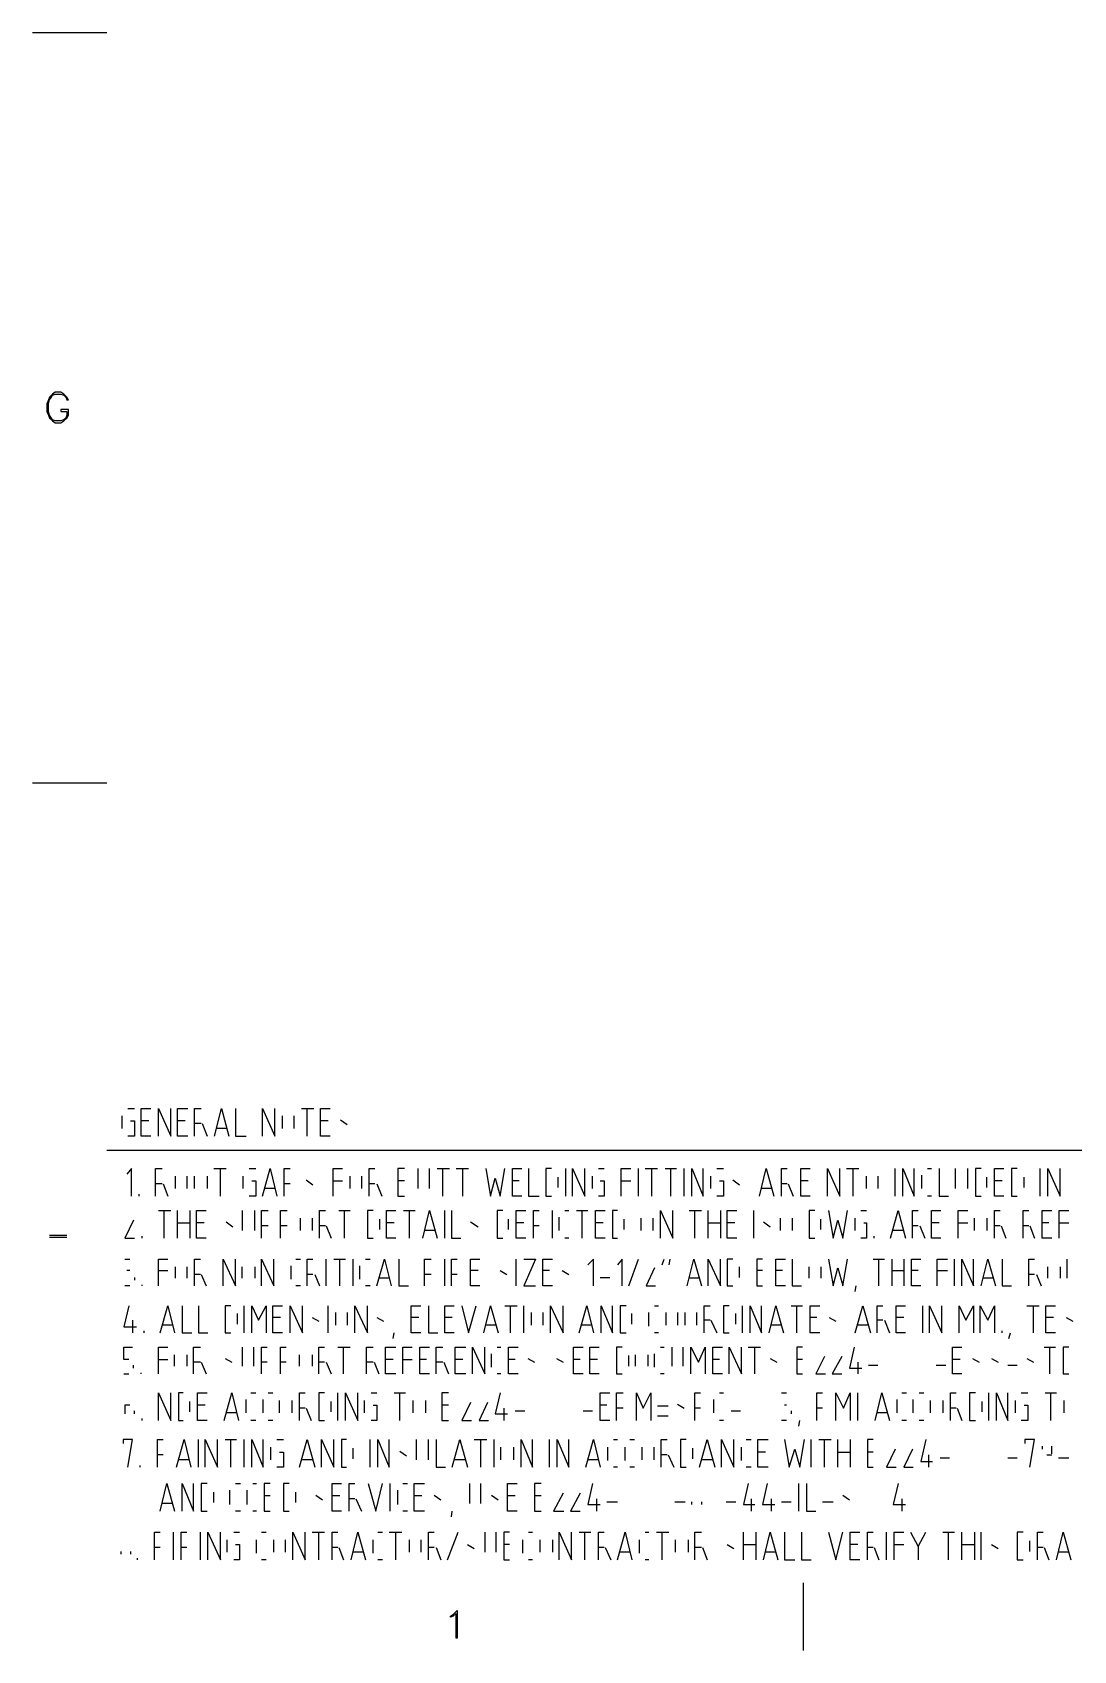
# Model space of a CAD drawing. Header units: millimetres. Extents: x 43 to 1147, y -811 to -31.
# Drawn here: x 42.9 to 173.8, y -811 to -607.6 of the extents above; entities that cross this region are included whole.
import ezdxf

# ---------------------------------------------------------------- set-up
doc = ezdxf.new("R2010")
doc.units = ezdxf.units.MM
doc.layers.add('PDF_LINES', color=4, linetype='Continuous')

msp = doc.modelspace()

# ---------------------------------------------------------------- linework, layer by layer
at = {"layer": 'PDF_LINES'}
for p, q in [((42.88, -607.6), (52.24, -607.6)), ((45.76, -652.84), (45.4, -653.08)), ((46.48, -652.84), (45.76, -652.84)), ((46.84, -653.08), (46.48, -652.84)), ((44.92, -653.8), (44.68, -654.28)), ((44.68, -654.28), (44.68, -655.24)), ((45.04, -653.44), (44.92, -653.8)), ((44.92, -654.28), (45.04, -653.8)), ((44.92, -655.24), (44.92, -654.28)), ((45.4, -653.08), (45.04, -653.44)), ((45.04, -653.8), (45.28, -653.44)), ((45.28, -653.44), (45.4, -653.2)), ((45.4, -653.2), (45.76, -653.08)), ((45.76, -653.08), (46.48, -653.08)), ((46.48, -653.08), (46.84, -653.2)), ((47.2, -653.44), (46.84, -653.08)), ((46.84, -653.2), (47.08, -653.44)), ((47.08, -653.44), (47.2, -653.8)), ((47.44, -653.8), (47.2, -653.44)), ((47.2, -653.8), (47.44, -653.8)), ((44.68, -655.24), (44.92, -655.72)), ((45.04, -655.72), (44.92, -655.24)), ((44.92, -655.72), (45.04, -656.08)), ((45.28, -656.08), (45.04, -655.72)), ((45.04, -656.08), (45.4, -656.44)), ((45.4, -656.32), (45.28, -656.08)), ((45.76, -656.44), (45.4, -656.32)), ((45.4, -656.44), (45.76, -656.68)), ((46.48, -656.44), (45.76, -656.44)), ((45.76, -656.68), (46.48, -656.68)), ((46.48, -655), (46.48, -655.24)), ((47.44, -655), (46.48, -655)), ((46.48, -655.24), (47.2, -655.24)), ((46.84, -656.32), (46.48, -656.44)), ((46.48, -656.68), (46.84, -656.44)), ((47.08, -656.08), (46.84, -656.32)), ((46.84, -656.44), (47.2, -656.08)), ((47.2, -655.72), (47.08, -656.08)), ((47.2, -655.24), (47.2, -655.72)), ((47.2, -656.08), (47.44, -655.72)), ((47.44, -655.72), (47.44, -655)), ((42.88, -701.92), (52.24, -701.92)), ((54.16, -745.36), (54.16, -743.8)), ((54.88, -742.84), (55.72, -742.84)), ((55.24, -744.4), (55.72, -744.4)), ((55.72, -744.4), (55.72, -746.32)), ((56.56, -746.32), (56.56, -742.84)), ((56.56, -742.84), (57.76, -742.84)), ((57.52, -744.4), (56.56, -744.4)), ((58.72, -746.32), (58.72, -742.84)), ((58.72, -742.84), (60.28, -746.32)), ((60.28, -746.32), (60.28, -742.84)), ((61.12, -746.32), (61.12, -742.84)), ((61.12, -742.84), (62.44, -742.84)), ((62.08, -744.4), (61.12, -744.4)), ((63.28, -746.32), (63.28, -742.84)), ((63.28, -742.84), (64.12, -742.84)), ((65.8, -746.32), (66.64, -742.84)), ((66.64, -742.84), (67.6, -746.32)), ((68.44, -742.84), (68.44, -746.32)), ((71.8, -746.32), (71.8, -742.84)), ((71.8, -742.84), (73.36, -746.32)), ((73.36, -746.32), (73.36, -742.84)), ((74.32, -745.36), (74.32, -743.8)), ((75.76, -743.8), (75.76, -745.36)), ((76.72, -742.84), (78.28, -742.84)), ((77.44, -746.32), (77.44, -742.84)), ((79.12, -746.32), (79.12, -742.84)), ((79.12, -742.84), (80.32, -742.84)), ((80.08, -744.4), (79.12, -744.4)), ((81.64, -744.28), (82.48, -744.88)), ((55.72, -746.32), (54.88, -746.32)), ((57.76, -746.32), (56.56, -746.32)), ((62.44, -746.32), (61.12, -746.32)), ((64.12, -744.76), (63.28, -744.76)), ((64.24, -744.76), (64.84, -746.32)), ((67.36, -745.36), (66.04, -745.36)), ((68.44, -746.32), (69.76, -746.32)), ((80.32, -746.32), (79.12, -746.32)), ((1137.28, -748.12), (52.24, -748.12)), ((55.36, -750.4), (54.76, -751.12)), ((55.36, -753.88), (55.36, -750.4)), ((58.36, -753.88), (58.36, -750.4)), ((58.36, -750.4), (59.2, -750.4)), ((65.68, -750.4), (67.24, -750.4)), ((66.52, -753.88), (66.52, -750.4)), ((70.12, -750.4), (70.96, -750.4)), ((71.8, -753.88), (72.76, -750.4)), ((72.76, -750.4), (73.6, -753.88)), ((74.56, -753.88), (74.56, -750.4)), ((74.56, -750.4), (75.28, -750.4)), ((80.68, -753.88), (80.68, -750.4)), ((80.68, -750.4), (81.88, -750.4)), ((85.24, -753.88), (85.24, -750.4)), ((85.24, -750.4), (85.96, -750.4)), ((89.68, -750.4), (88.84, -750.4)), ((88.84, -750.4), (88.84, -753.88)), ((91.36, -750.4), (91.36, -752.92)), ((92.8, -752.92), (92.8, -750.4)), ((93.76, -750.4), (95.32, -750.4)), ((94.48, -753.88), (94.48, -750.4)), ((96.16, -750.4), (97.72, -750.4)), ((97, -753.88), (97, -750.4)), ((99.88, -750.4), (100.48, -753.88)), ((101.68, -753.88), (102.28, -750.4)), ((103.24, -753.88), (103.24, -750.4)), ((103.24, -750.4), (104.44, -750.4)), ((105.28, -750.4), (105.28, -753.88)), ((108.16, -750.4), (107.44, -750.4)), ((107.44, -750.4), (107.44, -753.88)), ((109.96, -753.88), (109.96, -750.4)), ((110.8, -753.88), (110.8, -750.4)), ((110.8, -750.4), (112.36, -753.88)), ((112.36, -753.88), (112.36, -750.4)), ((114.04, -750.4), (114.76, -750.4)), ((116.92, -753.88), (116.92, -750.4)), ((116.92, -750.4), (118.12, -750.4)), ((119.08, -753.88), (119.08, -750.4)), ((119.92, -750.4), (121.48, -750.4)), ((120.76, -753.88), (120.76, -750.4)), ((122.44, -750.4), (123.88, -750.4)), ((123.16, -753.88), (123.16, -750.4)), ((124.84, -753.88), (124.84, -750.4)), ((125.8, -753.88), (125.8, -750.4)), ((125.8, -750.4), (127.24, -753.88)), ((127.24, -753.88), (127.24, -750.4)), ((128.92, -750.4), (129.76, -750.4)), ((134.32, -753.88), (135.16, -750.4)), ((135.16, -750.4), (136.12, -753.88)), ((137.08, -753.88), (137.08, -750.4)), ((137.08, -750.4), (137.8, -750.4)), ((139.48, -753.88), (139.48, -750.4)), ((139.48, -750.4), (140.68, -750.4)), ((142.84, -753.88), (142.84, -750.4)), ((142.84, -750.4), (144.4, -753.88)), ((144.4, -753.88), (144.4, -750.4)), ((145.24, -750.4), (146.8, -750.4)), ((146.08, -753.88), (146.08, -750.4)), ((151.36, -753.88), (151.36, -750.4)), ((152.32, -753.88), (152.32, -750.4)), ((152.32, -750.4), (153.76, -753.88)), ((153.76, -753.88), (153.76, -750.4)), ((155.44, -750.4), (155.92, -750.4)), ((156.88, -750.4), (156.88, -753.88)), ((158.92, -750.4), (158.92, -752.92)), ((160.48, -752.92), (160.48, -750.4)), ((162.16, -750.4), (161.44, -750.4)), ((161.44, -750.4), (161.44, -753.88)), ((163.84, -753.88), (163.84, -750.4)), ((163.84, -750.4), (165.04, -750.4)), ((166.72, -750.4), (166, -750.4)), ((166, -750.4), (166, -753.88)), ((169.6, -753.88), (169.6, -750.4)), ((170.56, -753.88), (170.56, -750.4)), ((170.56, -750.4), (172.12, -753.88)), ((172.12, -753.88), (172.12, -750.4)), ((59.2, -752.32), (58.36, -752.32)), ((59.32, -752.32), (59.92, -753.88)), ((60.88, -752.92), (60.88, -751.36)), ((62.32, -751.36), (62.32, -752.92)), ((63.28, -752.92), (63.28, -751.36)), ((64.84, -751.36), (64.84, -752.92)), ((69.4, -752.92), (69.4, -751.36)), ((70.48, -751.96), (70.96, -751.96)), ((70.96, -751.96), (70.96, -753.88)), ((75.28, -752.32), (74.56, -752.32)), ((77.32, -751.84), (78.16, -752.44)), ((80.68, -751.96), (81.88, -751.96)), ((82.84, -752.92), (82.84, -751.36)), ((84.28, -751.36), (84.28, -752.92)), ((85.96, -752.32), (85.24, -752.32)), ((86.2, -752.32), (86.8, -753.88)), ((89.68, -751.96), (88.84, -751.96)), ((100.48, -753.88), (101.08, -751.6)), ((101.08, -751.6), (101.68, -753.88)), ((104.08, -751.96), (103.24, -751.96)), ((109, -752.8), (109, -751.48)), ((113.32, -752.92), (113.32, -751.36)), ((114.28, -751.96), (114.76, -751.96)), ((114.76, -751.96), (114.76, -753.88)), ((116.92, -751.96), (118.12, -751.96)), ((128.2, -752.92), (128.2, -751.36)), ((129.28, -751.96), (129.76, -751.96)), ((129.76, -751.96), (129.76, -753.88)), ((130.96, -751.84), (131.8, -752.44)), ((137.8, -752.32), (137.08, -752.32)), ((137.92, -752.32), (138.52, -753.88)), ((140.44, -751.96), (139.48, -751.96)), ((147.76, -752.92), (147.76, -751.36)), ((149.2, -751.36), (149.2, -752.92)), ((154.72, -752.92), (154.72, -751.24)), ((162.88, -752.8), (162.88, -751.48)), ((164.8, -751.96), (163.84, -751.96)), ((167.56, -752.8), (167.56, -751.48)), ((56.32, -753.88), (56.32, -753.64)), ((70.96, -753.88), (70.12, -753.88)), ((73.36, -752.92), (72.04, -752.92)), ((88.84, -753.88), (89.68, -753.88)), ((104.44, -753.88), (103.24, -753.88)), ((105.28, -753.88), (106.6, -753.88)), ((107.44, -753.88), (108.16, -753.88)), ((114.76, -753.88), (114.04, -753.88)), ((129.76, -753.88), (128.92, -753.88)), ((135.88, -752.92), (134.56, -752.92)), ((140.68, -753.88), (139.48, -753.88)), ((155.92, -753.88), (155.44, -753.88)), ((156.88, -753.88), (158.08, -753.88)), ((161.44, -753.88), (162.16, -753.88)), ((165.04, -753.88), (163.84, -753.88)), ((166, -753.88), (166.72, -753.88)), ((58.72, -755.68), (60.28, -755.68)), ((59.44, -759.16), (59.44, -755.68)), ((61.12, -759.16), (61.12, -755.68)), ((62.68, -755.68), (62.68, -759.16)), ((63.52, -759.16), (63.52, -755.68)), ((63.52, -755.68), (64.72, -755.68)), ((69.28, -755.68), (69.28, -758.2)), ((70.84, -758.2), (70.84, -755.68)), ((71.68, -759.16), (71.68, -755.68)), ((71.68, -755.68), (72.52, -755.68)), ((74.08, -759.16), (74.08, -755.68)), ((74.08, -755.68), (74.92, -755.68)), ((76.6, -758.2), (76.6, -756.64)), ((78.04, -756.64), (78.04, -758.2)), ((79, -759.16), (79, -755.68)), ((79, -755.68), (79.72, -755.68)), ((81.4, -755.68), (82.84, -755.68)), ((82.12, -759.16), (82.12, -755.68)), ((85.72, -755.68), (85, -755.68)), ((85, -755.68), (85, -759.16)), ((87.4, -759.16), (87.4, -755.68)), ((87.4, -755.68), (88.6, -755.68)), ((89.56, -755.68), (91, -755.68)), ((90.28, -759.16), (90.28, -755.68)), ((91.96, -759.16), (92.8, -755.68)), ((92.8, -755.68), (93.76, -759.16)), ((94.72, -759.16), (94.72, -755.68)), ((95.56, -755.68), (95.56, -759.16)), ((102.04, -755.68), (101.32, -755.68)), ((101.32, -755.68), (101.32, -759.16)), ((103.72, -759.16), (103.72, -755.68)), ((103.72, -755.68), (104.92, -755.68)), ((105.88, -759.16), (105.88, -755.68)), ((105.88, -755.68), (106.6, -755.68)), ((108.28, -759.16), (108.28, -755.68)), ((109.12, -758.2), (109.12, -756.52)), ((109.84, -755.68), (110.32, -755.68)), ((111.28, -755.68), (112.72, -755.68)), ((112, -759.16), (112, -755.68)), ((113.68, -759.16), (113.68, -755.68)), ((113.68, -755.68), (114.88, -755.68)), ((116.44, -755.68), (115.84, -755.68)), ((115.84, -755.68), (115.84, -759.16)), ((119.44, -758.2), (119.44, -756.64)), ((120.88, -756.64), (120.88, -758.2)), ((121.84, -759.16), (121.84, -755.68)), ((121.84, -755.68), (123.4, -759.16)), ((123.4, -759.16), (123.4, -755.68)), ((125.44, -755.68), (127, -755.68)), ((126.16, -759.16), (126.16, -755.68)), ((127.84, -759.16), (127.84, -755.68)), ((129.4, -755.68), (129.4, -759.16)), ((130.24, -759.16), (130.24, -755.68)), ((130.24, -755.68), (131.44, -755.68)), ((133.6, -759.16), (133.6, -755.68)), ((136.96, -758.2), (136.96, -756.64)), ((138.4, -756.64), (138.4, -758.2)), ((141.28, -755.68), (140.56, -755.68)), ((140.56, -755.68), (140.56, -759.16)), ((142.96, -755.68), (143.56, -759.16)), ((144.76, -759.16), (145.36, -755.68)), ((146.32, -758.2), (146.32, -756.64)), ((147.04, -755.68), (147.76, -755.68)), ((150.76, -759.16), (151.72, -755.68)), ((151.72, -755.68), (152.68, -759.16)), ((153.52, -759.16), (153.52, -755.68)), ((153.52, -755.68), (154.24, -755.68)), ((155.92, -759.16), (155.92, -755.68)), ((155.92, -755.68), (157.12, -755.68)), ((159.28, -759.16), (159.28, -755.68)), ((159.28, -755.68), (160.48, -755.68)), ((161.32, -758.2), (161.32, -756.64)), ((162.88, -756.64), (162.88, -758.2)), ((163.84, -759.16), (163.84, -755.68)), ((163.84, -755.68), (164.56, -755.68)), ((167.44, -759.16), (167.44, -755.68)), ((167.44, -755.68), (168.16, -755.68)), ((169.84, -759.16), (169.84, -755.68)), ((169.84, -755.68), (171.04, -755.68)), ((172, -759.16), (172, -755.68)), ((172, -755.68), (173.2, -755.68)), ((55.6, -756.88), (54.52, -759.16)), ((61.12, -757.24), (62.68, -757.24)), ((64.48, -757.24), (63.52, -757.24)), ((67.24, -757.12), (68.08, -757.72)), ((72.52, -757.6), (71.68, -757.6)), ((74.92, -757.6), (74.08, -757.6)), ((79.72, -757.6), (79, -757.6)), ((79.84, -757.6), (80.44, -759.16)), ((86.56, -758.08), (86.56, -756.76)), ((88.36, -757.24), (87.4, -757.24)), ((93.52, -758.2), (92.2, -758.2)), ((97.96, -757.12), (98.92, -757.72)), ((102.76, -758.08), (102.76, -756.76)), ((104.68, -757.24), (103.72, -757.24)), ((106.6, -757.6), (105.88, -757.6)), ((114.64, -757.24), (113.68, -757.24)), ((117.28, -758.08), (117.28, -756.76)), ((127.84, -757.24), (129.4, -757.24)), ((131.2, -757.24), (130.24, -757.24)), ((134.8, -757.12), (135.64, -757.72)), ((142, -758.08), (142, -756.76)), ((143.56, -759.16), (144.16, -756.88)), ((144.16, -756.88), (144.76, -759.16)), ((147.4, -757.24), (147.76, -757.24)), ((147.76, -757.24), (147.76, -759.16)), ((152.32, -758.2), (151.12, -758.2)), ((154.24, -757.6), (153.52, -757.6)), ((154.48, -757.6), (155.08, -759.16)), ((156.88, -757.24), (155.92, -757.24)), ((159.28, -757.24), (160.48, -757.24)), ((164.56, -757.6), (163.84, -757.6)), ((164.68, -757.6), (165.28, -759.16)), ((168.16, -757.6), (167.44, -757.6)), ((168.28, -757.6), (168.88, -759.16)), ((170.68, -757.24), (169.84, -757.24)), ((172, -757.24), (173.2, -757.24)), ((45.04, -758.8), (47.2, -758.8)), ((45.04, -759.04), (47.2, -759.04)), ((54.52, -759.16), (55.72, -759.16)), ((56.68, -759.16), (56.68, -758.92)), ((64.72, -759.16), (63.52, -759.16)), ((85, -759.16), (85.72, -759.16)), ((88.6, -759.16), (87.4, -759.16)), ((95.56, -759.16), (96.76, -759.16)), ((101.32, -759.16), (102.04, -759.16)), ((104.92, -759.16), (103.72, -759.16)), ((110.32, -759.16), (109.84, -759.16)), ((114.88, -759.16), (113.68, -759.16)), ((115.84, -759.16), (116.44, -759.16)), ((131.44, -759.16), (130.24, -759.16)), ((140.56, -759.16), (141.28, -759.16)), ((147.76, -759.16), (147.04, -759.16)), ((148.72, -759.16), (148.72, -758.92)), ((157.12, -759.16), (155.92, -759.16)), ((171.04, -759.16), (169.84, -759.16)), ((54.52, -761.8), (55.12, -761.8)), ((58.72, -765.16), (58.72, -761.8)), ((58.72, -761.8), (59.92, -761.8)), ((63.28, -765.16), (63.28, -761.8)), ((63.28, -761.8), (64, -761.8)), ((66.88, -765.16), (66.88, -761.8)), ((66.88, -761.8), (68.44, -765.16)), ((68.44, -765.16), (68.44, -761.8)), ((71.68, -765.16), (71.68, -761.8)), ((71.68, -761.8), (73.24, -765.16)), ((73.24, -765.16), (73.24, -761.8)), ((75.4, -764.32), (75.4, -762.64)), ((76, -761.8), (76.6, -761.8)), ((77.44, -765.16), (77.44, -761.8)), ((77.44, -761.8), (78.16, -761.8)), ((79.84, -765.16), (79.84, -761.8)), ((80.8, -761.8), (82.24, -761.8)), ((81.52, -765.16), (81.52, -761.8)), ((83.2, -765.16), (83.2, -761.8)), ((84.04, -764.32), (84.04, -762.64)), ((84.76, -761.8), (85.36, -761.8)), ((86.2, -765.16), (87.16, -761.8)), ((87.16, -761.8), (88, -765.16)), ((88.96, -761.8), (88.96, -765.16)), ((92.2, -765.16), (92.2, -761.8)), ((92.2, -761.8), (93.04, -761.8)), ((94.72, -765.16), (94.72, -761.8)), ((95.56, -765.16), (95.56, -761.8)), ((95.56, -761.8), (96.28, -761.8)), ((97.96, -765.16), (97.96, -761.8)), ((97.96, -761.8), (99.16, -761.8)), ((103.72, -765.16), (103.72, -761.8)), ((104.68, -761.8), (106.12, -761.8)), ((106.12, -761.8), (104.68, -765.16)), ((107.08, -765.16), (107.08, -761.8)), ((107.08, -761.8), (108.28, -761.8)), ((113.44, -761.8), (112.72, -762.52)), ((113.44, -765.16), (113.44, -761.8)), ((117.04, -761.8), (116.44, -762.52)), ((117.04, -765.16), (117.04, -761.8)), ((117.88, -765.16), (119.08, -761.8)), ((122.08, -762.52), (122.32, -761.8)), ((123.04, -761.8), (122.92, -762.52)), ((125.2, -765.16), (126.04, -761.8)), ((126.04, -761.8), (127, -765.16)), ((127.84, -765.16), (127.84, -761.8)), ((127.84, -761.8), (129.4, -765.16)), ((129.4, -765.16), (129.4, -761.8)), ((130.96, -761.8), (130.24, -761.8)), ((130.24, -761.8), (130.24, -765.16)), ((134.68, -761.8), (133.96, -761.8)), ((133.96, -761.8), (133.96, -765.16)), ((136.36, -765.16), (136.36, -761.8)), ((136.36, -761.8), (137.56, -761.8)), ((138.4, -761.8), (138.4, -765.16)), ((142.96, -761.8), (143.56, -765.16)), ((144.76, -765.16), (145.36, -761.8)), ((148.6, -761.8), (150.04, -761.8)), ((149.32, -765.16), (149.32, -761.8)), ((151, -765.16), (151, -761.8)), ((152.44, -761.8), (152.44, -765.16)), ((153.4, -765.16), (153.4, -761.8)), ((153.4, -761.8), (154.6, -761.8)), ((156.64, -765.16), (156.64, -761.8)), ((156.64, -761.8), (157.96, -761.8)), ((158.8, -765.16), (158.8, -761.8)), ((159.76, -765.16), (159.76, -761.8)), ((159.76, -761.8), (161.2, -765.16)), ((161.2, -765.16), (161.2, -761.8)), ((162.16, -765.16), (163, -761.8)), ((163, -761.8), (163.96, -765.16)), ((164.8, -761.8), (164.8, -765.16)), ((168.16, -765.16), (168.16, -761.8)), ((168.16, -761.8), (168.88, -761.8)), ((172.96, -761.8), (172.96, -764.2)), ((55.12, -763.24), (54.76, -763.24)), ((55.72, -764.08), (55.72, -764.44)), ((58.72, -763.24), (59.92, -763.24)), ((60.88, -764.2), (60.88, -762.76)), ((62.32, -762.76), (62.32, -764.2)), ((64, -763.72), (63.28, -763.72)), ((64.12, -763.72), (64.72, -765.16)), ((69.28, -764.2), (69.28, -762.76)), ((70.84, -762.76), (70.84, -764.2)), ((78.16, -763.72), (77.44, -763.72)), ((78.4, -763.72), (79, -765.16)), ((87.76, -764.2), (86.44, -764.2)), ((93.04, -763.72), (92.2, -763.72)), ((96.28, -763.72), (95.56, -763.72)), ((98.92, -763.24), (97.96, -763.24)), ((101.68, -763.24), (102.52, -763.72)), ((107.92, -763.24), (107.08, -763.24)), ((109.48, -763.24), (110.32, -763.72)), ((114.28, -764.08), (115.48, -764.08)), ((121.12, -762.88), (120.04, -765.16)), ((126.76, -764.2), (125.44, -764.2)), ((131.8, -764.08), (131.8, -762.76)), ((134.68, -763.24), (133.96, -763.24)), ((137.2, -763.24), (136.36, -763.24)), ((140.56, -764.2), (140.56, -762.76)), ((142, -762.76), (142, -764.2)), ((143.56, -765.16), (144.16, -762.88)), ((144.16, -762.88), (144.76, -765.16)), ((151, -763.24), (152.44, -763.24)), ((154.24, -763.24), (153.4, -763.24)), ((156.64, -763.24), (157.96, -763.24)), ((163.72, -764.2), (162.4, -764.2)), ((168.88, -763.72), (168.16, -763.72)), ((169.12, -763.72), (169.72, -765.16)), ((170.56, -764.2), (170.56, -762.76)), ((172.12, -762.76), (172.12, -764.2)), ((55.12, -765.16), (54.52, -765.16)), ((56.68, -765.16), (56.68, -765.04)), ((76.6, -765.16), (76, -765.16)), ((85.36, -765.16), (84.76, -765.16)), ((88.96, -765.16), (90.16, -765.16)), ((99.16, -765.16), (97.96, -765.16)), ((104.68, -765.16), (106.12, -765.16)), ((108.28, -765.16), (107.08, -765.16)), ((120.04, -765.16), (121.24, -765.16)), ((130.24, -765.16), (130.96, -765.16)), ((133.96, -765.16), (134.68, -765.16)), ((137.56, -765.16), (136.36, -765.16)), ((138.4, -765.16), (139.6, -765.16)), ((146.32, -765.88), (146.44, -765.16)), ((154.6, -765.16), (153.4, -765.16)), ((164.8, -765.16), (166, -765.16)), ((55, -767.68), (54.4, -770.32)), ((58.96, -771.04), (59.92, -767.68)), ((59.92, -767.68), (60.76, -771.04)), ((61.72, -767.68), (61.72, -771.04)), ((63.76, -767.68), (63.76, -771.04)), ((67.84, -767.68), (67.12, -767.68)), ((67.12, -767.68), (67.12, -771.04)), ((68.68, -769.96), (68.68, -768.64)), ((69.52, -771.04), (69.52, -767.68)), ((70.48, -771.04), (70.48, -767.68)), ((70.48, -767.68), (71.32, -769.48)), ((71.32, -769.48), (72.28, -767.68)), ((72.28, -767.68), (72.28, -771.04)), ((73.12, -771.04), (73.12, -767.68)), ((73.12, -767.68), (74.32, -767.68)), ((75.28, -771.04), (75.28, -767.68)), ((75.28, -767.68), (76.84, -771.04)), ((76.84, -771.04), (76.84, -767.68)), ((80.08, -771.04), (80.08, -767.68)), ((81.04, -770.08), (81.04, -768.52)), ((82.48, -768.52), (82.48, -770.08)), ((83.44, -771.04), (83.44, -767.68)), ((83.44, -767.68), (85, -771.04)), ((85, -771.04), (85, -767.68)), ((90.52, -771.04), (90.52, -767.68)), ((90.52, -767.68), (91.72, -767.68)), ((92.68, -767.68), (92.68, -771.04)), ((94.72, -771.04), (94.72, -767.68)), ((94.72, -767.68), (95.92, -767.68)), ((96.88, -767.68), (97.72, -771.04)), ((97.72, -771.04), (98.68, -767.68)), ((99.64, -771.04), (100.48, -767.68)), ((100.48, -767.68), (101.44, -771.04)), ((102.28, -767.68), (103.84, -767.68)), ((103, -771.04), (103, -767.68)), ((104.68, -771.04), (104.68, -767.68)), ((105.64, -770.08), (105.64, -768.52)), ((107.08, -768.52), (107.08, -770.08)), ((108.04, -771.04), (108.04, -767.68)), ((108.04, -767.68), (109.6, -771.04)), ((109.6, -771.04), (109.6, -767.68)), ((111.64, -771.04), (112.6, -767.68)), ((112.6, -767.68), (113.44, -771.04)), ((114.4, -771.04), (114.4, -767.68)), ((114.4, -767.68), (115.84, -771.04)), ((115.84, -771.04), (115.84, -767.68)), ((117.52, -767.68), (116.8, -767.68)), ((116.8, -767.68), (116.8, -771.04)), ((118.24, -769.96), (118.24, -768.64)), ((120.4, -770.2), (120.4, -768.52)), ((121.12, -767.68), (121.6, -767.68)), ((122.56, -770.08), (122.56, -768.52)), ((124, -768.52), (124, -770.08)), ((124.96, -770.08), (124.96, -768.52)), ((126.4, -768.52), (126.4, -770.08)), ((127.36, -771.04), (127.36, -767.68)), ((127.36, -767.68), (128.08, -767.68)), ((130.48, -767.68), (129.76, -767.68)), ((129.76, -767.68), (129.76, -771.04)), ((131.32, -769.96), (131.32, -768.64)), ((132.16, -771.04), (132.16, -767.68)), ((133.12, -771.04), (133.12, -767.68)), ((133.12, -767.68), (134.56, -771.04)), ((134.56, -771.04), (134.56, -767.68)), ((135.52, -771.04), (136.36, -767.68)), ((136.36, -767.68), (137.32, -771.04)), ((138.28, -767.68), (139.72, -767.68)), ((139, -771.04), (139, -767.68)), ((140.68, -771.04), (140.68, -767.68)), ((140.68, -767.68), (141.88, -767.68)), ((146.32, -771.04), (147.28, -767.68)), ((147.28, -767.68), (148.24, -771.04)), ((149.08, -771.04), (149.08, -767.68)), ((149.08, -767.68), (149.8, -767.68)), ((151.48, -771.04), (151.48, -767.68)), ((151.48, -767.68), (152.68, -767.68)), ((154.84, -771.04), (154.84, -767.68)), ((155.68, -771.04), (155.68, -767.68)), ((155.68, -767.68), (157.24, -771.04)), ((157.24, -771.04), (157.24, -767.68)), ((159.4, -771.04), (159.4, -767.68)), ((159.4, -767.68), (160.24, -769.48)), ((160.24, -769.48), (161.2, -767.68)), ((161.2, -767.68), (161.2, -771.04)), ((162.04, -771.04), (162.04, -767.68)), ((162.04, -767.68), (163, -769.48)), ((163, -769.48), (163.84, -767.68)), ((163.84, -767.68), (163.84, -771.04)), ((167.92, -767.68), (169.48, -767.68)), ((168.76, -771.04), (168.76, -767.68)), ((170.32, -771.04), (170.32, -767.68)), ((170.32, -767.68), (171.52, -767.68)), ((54.4, -770.32), (55.96, -770.32)), ((55.48, -769.48), (55.48, -771.04)), ((56.92, -771.04), (56.92, -770.8)), ((60.52, -770.08), (59.2, -770.08)), ((74.08, -769.12), (73.12, -769.12)), ((78.04, -769.12), (78.88, -769.6)), ((86.2, -769.12), (87.04, -769.6)), ((91.48, -769.12), (90.52, -769.12)), ((95.68, -769.12), (94.72, -769.12)), ((101.08, -770.08), (99.88, -770.08)), ((113.2, -770.08), (111.88, -770.08)), ((128.08, -769.48), (127.36, -769.48)), ((128.2, -769.48), (128.92, -771.04)), ((137.08, -770.08), (135.76, -770.08)), ((141.52, -769.12), (140.68, -769.12)), ((143.08, -769.12), (143.92, -769.6)), ((147.88, -770.08), (146.68, -770.08)), ((149.8, -769.48), (149.08, -769.48)), ((150.04, -769.48), (150.64, -771.04)), ((152.44, -769.12), (151.48, -769.12)), ((164.8, -771.04), (164.8, -770.8)), ((171.28, -769.12), (170.32, -769.12)), ((172.84, -769.12), (173.68, -769.6)), ((54.4, -774.4), (54.4, -772.84)), ((54.4, -772.84), (55.48, -772.84)), ((58.72, -776.2), (58.72, -772.84)), ((58.72, -772.84), (59.92, -772.84)), ((61.72, -771.04), (62.92, -771.04)), ((63.16, -776.2), (63.16, -772.84)), ((63.16, -772.84), (64, -772.84)), ((63.76, -771.04), (64.96, -771.04)), ((67.12, -771.04), (67.84, -771.04)), ((69.28, -772.84), (69.28, -775.24)), ((70.72, -775.24), (70.72, -772.84)), ((71.68, -776.2), (71.68, -772.84)), ((71.68, -772.84), (72.4, -772.84)), ((74.32, -771.04), (73.12, -771.04)), ((74.08, -776.2), (74.08, -772.84)), ((74.08, -772.84), (74.8, -772.84)), ((78.88, -776.2), (78.88, -772.84)), ((78.88, -772.84), (79.6, -772.84)), ((81.28, -772.84), (82.84, -772.84)), ((82, -776.2), (82, -772.84)), ((84.88, -776.2), (84.88, -772.84)), ((84.88, -772.84), (85.72, -772.84)), ((87.28, -776.2), (87.28, -772.84)), ((87.28, -772.84), (88.6, -772.84)), ((88.24, -771.76), (88.36, -771.04)), ((89.44, -776.2), (89.44, -772.84)), ((89.44, -772.84), (90.64, -772.84)), ((91.72, -771.04), (90.52, -771.04)), ((91.6, -776.2), (91.6, -772.84)), ((91.6, -772.84), (92.8, -772.84)), ((92.68, -771.04), (93.88, -771.04)), ((93.64, -776.2), (93.64, -772.84)), ((93.64, -772.84), (94.48, -772.84)), ((95.92, -771.04), (94.72, -771.04)), ((96.04, -776.2), (96.04, -772.84)), ((96.04, -772.84), (97.36, -772.84)), ((98.2, -776.2), (98.2, -772.84)), ((98.2, -772.84), (99.76, -776.2)), ((99.76, -776.2), (99.76, -772.84)), ((101.32, -772.84), (101.8, -772.84)), ((102.76, -776.2), (102.76, -772.84)), ((102.76, -772.84), (103.96, -772.84)), ((110.92, -776.2), (110.92, -772.84)), ((110.92, -772.84), (112.12, -772.84)), ((112.96, -776.2), (112.96, -772.84)), ((112.96, -772.84), (114.16, -772.84)), ((117.04, -772.84), (116.32, -772.84)), ((116.32, -772.84), (116.32, -776.2)), ((116.8, -771.04), (117.52, -771.04)), ((121.6, -771.04), (121.12, -771.04)), ((121.84, -772.84), (122.32, -772.84)), ((123.28, -772.84), (123.28, -775.24)), ((124.72, -775.24), (124.72, -772.84)), ((125.68, -776.2), (125.68, -772.84)), ((125.68, -772.84), (126.64, -774.76)), ((126.64, -774.76), (127.48, -772.84)), ((127.48, -772.84), (127.48, -776.2)), ((128.44, -776.2), (128.44, -772.84)), ((128.44, -772.84), (129.64, -772.84)), ((129.76, -771.04), (130.48, -771.04)), ((130.48, -776.2), (130.48, -772.84)), ((130.48, -772.84), (132.04, -776.2)), ((132.04, -776.2), (132.04, -772.84)), ((132.88, -772.84), (134.44, -772.84)), ((133.72, -776.2), (133.72, -772.84)), ((139.72, -772.84), (139, -772.84)), ((139, -772.84), (139, -776.2)), ((141.88, -771.04), (140.68, -771.04)), ((146.2, -772.84), (145.6, -775.48)), ((152.68, -771.04), (151.48, -771.04)), ((158.56, -776.2), (158.56, -772.84)), ((158.56, -772.84), (159.76, -772.84)), ((165.64, -771.76), (165.88, -771.04)), ((170.08, -772.84), (171.52, -772.84)), ((171.52, -771.04), (170.32, -771.04)), ((170.8, -776.2), (170.8, -772.84)), ((173.2, -772.84), (172.48, -772.84)), ((172.48, -772.84), (172.48, -776.2)), ((55, -774.4), (54.4, -774.4)), ((58.72, -774.4), (59.92, -774.4)), ((60.76, -775.24), (60.76, -773.8)), ((62.32, -773.8), (62.32, -775.24)), ((64, -774.76), (63.16, -774.76)), ((64.12, -774.76), (64.72, -776.2)), ((67.12, -774.28), (67.96, -774.76)), ((72.4, -774.76), (71.68, -774.76)), ((74.8, -774.76), (74.08, -774.76)), ((76.48, -775.24), (76.48, -773.8)), ((78.04, -773.8), (78.04, -775.24)), ((79.6, -774.76), (78.88, -774.76)), ((79.84, -774.76), (80.44, -776.2)), ((85.72, -774.76), (84.88, -774.76)), ((85.84, -774.76), (86.44, -776.2)), ((88.24, -774.4), (87.28, -774.4)), ((89.44, -774.4), (90.64, -774.4)), ((92.44, -774.4), (91.6, -774.4)), ((94.48, -774.76), (93.64, -774.76)), ((94.6, -774.76), (95.2, -776.2)), ((97, -774.4), (96.04, -774.4)), ((100.6, -775.36), (100.6, -773.68)), ((103.6, -774.4), (102.76, -774.4)), ((105.16, -774.28), (106, -774.76)), ((108.76, -774.28), (109.6, -774.76)), ((111.76, -774.4), (110.92, -774.4)), ((113.92, -774.4), (112.96, -774.4)), ((117.88, -775.24), (117.88, -773.92)), ((118.72, -775.24), (118.72, -773.8)), ((120.28, -773.8), (120.28, -775.24)), ((121.12, -775.36), (121.12, -773.68)), ((129.28, -774.4), (128.44, -774.4)), ((135.64, -774.28), (136.48, -774.76)), ((139.72, -774.4), (139, -774.4)), ((142.48, -774.04), (141.4, -776.2)), ((144.64, -774.04), (143.44, -776.2)), ((146.68, -774.76), (146.68, -776.2)), ((159.52, -774.4), (158.56, -774.4)), ((161.08, -774.28), (161.92, -774.76)), ((163.48, -774.28), (164.32, -774.76)), ((167.92, -774.28), (168.76, -774.76)), ((54.4, -776.2), (55, -776.2)), ((55.6, -775.48), (55.6, -775.12)), ((56.56, -776.2), (56.56, -776.08)), ((88.6, -776.2), (87.28, -776.2)), ((92.8, -776.2), (91.6, -776.2)), ((97.36, -776.2), (96.04, -776.2)), ((101.8, -776.2), (101.32, -776.2)), ((103.96, -776.2), (102.76, -776.2)), ((112.12, -776.2), (110.92, -776.2)), ((114.16, -776.2), (112.96, -776.2)), ((116.32, -776.2), (117.04, -776.2)), ((122.32, -776.2), (121.84, -776.2)), ((129.64, -776.2), (128.44, -776.2)), ((139, -776.2), (139.72, -776.2)), ((141.4, -776.2), (142.6, -776.2)), ((143.44, -776.2), (144.64, -776.2)), ((145.6, -775.48), (147.16, -775.48)), ((148, -775.12), (149.2, -775.12)), ((156.52, -775.12), (157.72, -775.12)), ((159.76, -776.2), (158.56, -776.2)), ((165.52, -775.12), (166.72, -775.12)), ((172.48, -776.2), (173.2, -776.2)), ((58.72, -782.08), (58.72, -778.6)), ((58.72, -778.6), (60.28, -782.08)), ((60.28, -782.08), (60.28, -778.6)), ((61.84, -778.6), (61.24, -778.6)), ((61.24, -778.6), (61.24, -782.08)), ((63.64, -782.08), (63.64, -778.6)), ((63.64, -778.6), (64.84, -778.6)), ((67, -782.08), (67.96, -778.6)), ((67.96, -778.6), (68.8, -782.08)), ((70.36, -778.6), (70.96, -778.6)), ((72.52, -778.6), (73.12, -778.6)), ((76.48, -782.08), (76.48, -778.6)), ((76.48, -778.6), (77.2, -778.6)), ((79.6, -778.6), (78.88, -778.6)), ((78.88, -778.6), (78.88, -782.08)), ((81.28, -782.08), (81.28, -778.6)), ((82.24, -782.08), (82.24, -778.6)), ((82.24, -778.6), (83.8, -782.08)), ((83.8, -782.08), (83.8, -778.6)), ((85.48, -778.6), (86.2, -778.6)), ((88.36, -778.6), (89.8, -778.6)), ((89.08, -782.08), (89.08, -778.6)), ((95.2, -778.6), (94.36, -778.6)), ((94.36, -778.6), (94.36, -782.08)), ((101.68, -778.6), (101.08, -781.24)), ((114.28, -782.08), (114.28, -778.6)), ((114.28, -778.6), (115.48, -778.6)), ((116.32, -782.08), (116.32, -778.6)), ((116.32, -778.6), (117.16, -778.6)), ((118.84, -782.08), (118.84, -778.6)), ((118.84, -778.6), (119.68, -780.52)), ((119.68, -780.52), (120.64, -778.6)), ((120.64, -778.6), (120.64, -782.08)), ((126.16, -782.08), (126.16, -778.6)), ((126.16, -778.6), (126.88, -778.6)), ((129.28, -778.6), (129.76, -778.6)), ((137.08, -778.6), (137.68, -778.6)), ((141.52, -782.08), (141.52, -778.6)), ((141.52, -778.6), (142.24, -778.6)), ((143.92, -782.08), (143.92, -778.6)), ((143.92, -778.6), (144.88, -780.52)), ((144.88, -780.52), (145.72, -778.6)), ((145.72, -778.6), (145.72, -782.08)), ((146.68, -782.08), (146.68, -778.6)), ((148.84, -782.08), (149.68, -778.6)), ((149.68, -778.6), (150.64, -782.08)), ((152.2, -778.6), (152.8, -778.6)), ((154.36, -778.6), (154.96, -778.6)), ((158.32, -782.08), (158.32, -778.6)), ((158.32, -778.6), (159.04, -778.6)), ((161.44, -778.6), (160.72, -778.6)), ((160.72, -778.6), (160.72, -782.08)), ((163.12, -782.08), (163.12, -778.6)), ((164.08, -782.08), (164.08, -778.6)), ((164.08, -778.6), (165.52, -782.08)), ((165.52, -782.08), (165.52, -778.6)), ((167.2, -778.6), (168.04, -778.6)), ((170.2, -778.6), (171.64, -778.6)), ((170.92, -782.08), (170.92, -778.6)), ((54.52, -780.16), (54.52, -781.24)), ((55.12, -780.16), (54.52, -780.16)), ((55.72, -781.24), (55.72, -780.88)), ((62.68, -781), (62.68, -779.68)), ((64.6, -780.16), (63.64, -780.16)), ((69.76, -781.12), (69.76, -779.44)), ((71.92, -781.12), (71.92, -779.44)), ((73.96, -781.12), (73.96, -779.56)), ((75.52, -779.56), (75.52, -781.12)), ((77.2, -780.52), (76.48, -780.52)), ((77.32, -780.52), (77.92, -782.08)), ((80.44, -781), (80.44, -779.68)), ((84.64, -781.12), (84.64, -779.56)), ((85.72, -780.16), (86.2, -780.16)), ((86.2, -780.16), (86.2, -782.08)), ((90.76, -781.12), (90.76, -779.56)), ((92.32, -779.56), (92.32, -781.12)), ((95.2, -780.16), (94.36, -780.16)), ((97.96, -779.8), (96.88, -782.08)), ((100.12, -779.8), (99.04, -782.08)), ((102.16, -780.52), (102.16, -782.08)), ((103.6, -780.88), (104.8, -780.88)), ((112.12, -780.88), (113.32, -780.88)), ((115.12, -780.16), (114.28, -780.16)), ((117.16, -780.52), (116.32, -780.52)), ((122.8, -780.28), (121.48, -780.28)), ((124, -780.04), (124.84, -780.52)), ((126.88, -780.52), (126.16, -780.52)), ((128.56, -781.12), (128.56, -779.44)), ((130.72, -780.88), (131.92, -780.88)), ((137.68, -780.16), (137.44, -780.16)), ((138.28, -780.88), (138.28, -781.24)), ((142.24, -780.52), (141.52, -780.52)), ((151.6, -781.12), (151.6, -779.44)), ((153.64, -781.12), (153.64, -779.44)), ((155.8, -781.12), (155.8, -779.56)), ((157.36, -779.56), (157.36, -781.12)), ((159.04, -780.52), (158.32, -780.52)), ((159.16, -780.52), (159.76, -782.08)), ((162.28, -781), (162.28, -779.68)), ((166.48, -781.12), (166.48, -779.56)), ((167.56, -780.16), (168.04, -780.16)), ((168.04, -780.16), (168.04, -782.08)), ((172.6, -781.12), (172.6, -779.56)), ((56.68, -782.08), (56.68, -781.84)), ((61.24, -782.08), (61.84, -782.08)), ((64.84, -782.08), (63.64, -782.08)), ((68.56, -781.12), (67.24, -781.12)), ((70.96, -782.08), (70.36, -782.08)), ((73.12, -782.08), (72.52, -782.08)), ((78.88, -782.08), (79.6, -782.08)), ((86.2, -782.08), (85.48, -782.08)), ((94.36, -782.08), (95.2, -782.08)), ((96.88, -782.08), (98.08, -782.08)), ((99.04, -782.08), (100.24, -782.08)), ((101.08, -781.24), (102.64, -781.24)), ((115.48, -782.08), (114.28, -782.08)), ((121.48, -781.48), (122.8, -781.48)), ((129.76, -782.08), (129.28, -782.08)), ((137.68, -782.08), (137.08, -782.08)), ((139.24, -782.8), (139.36, -782.08)), ((150.4, -781.12), (149.08, -781.12)), ((152.8, -782.08), (152.2, -782.08)), ((154.96, -782.08), (154.36, -782.08)), ((160.72, -782.08), (161.44, -782.08)), ((168.04, -782.08), (167.2, -782.08)), ((55.48, -784.48), (54.28, -784.48)), ((54.28, -784.48), (54.28, -784.96)), ((54.88, -787.96), (55.48, -784.48)), ((58.6, -787.96), (58.6, -784.48)), ((58.6, -784.48), (59.32, -784.48)), ((61, -787.96), (61.96, -784.48)), ((61.96, -784.48), (62.8, -787.96)), ((63.76, -787.96), (63.76, -784.48)), ((64.6, -787.96), (64.6, -784.48)), ((64.6, -784.48), (66.16, -787.96)), ((66.16, -787.96), (66.16, -784.48)), ((67.12, -784.48), (68.56, -784.48)), ((67.84, -787.96), (67.84, -784.48)), ((69.52, -787.96), (69.52, -784.48)), ((70.48, -787.96), (70.48, -784.48)), ((70.48, -784.48), (71.92, -787.96)), ((71.92, -787.96), (71.92, -784.48)), ((73.6, -784.48), (74.44, -784.48)), ((76.48, -787.96), (77.44, -784.48)), ((77.44, -784.48), (78.4, -787.96)), ((79.24, -787.96), (79.24, -784.48)), ((79.24, -784.48), (80.8, -787.96)), ((80.8, -787.96), (80.8, -784.48)), ((82.36, -784.48), (81.76, -784.48)), ((81.76, -784.48), (81.76, -787.96)), ((85.36, -787.96), (85.36, -784.48)), ((86.32, -787.96), (86.32, -784.48)), ((86.32, -784.48), (87.76, -787.96)), ((87.76, -787.96), (87.76, -784.48)), ((91.12, -784.48), (91.12, -787)), ((92.68, -787), (92.68, -784.48)), ((93.64, -784.48), (93.64, -787.96)), ((95.68, -787.96), (96.64, -784.48)), ((96.64, -784.48), (97.6, -787.96)), ((98.44, -784.48), (100, -784.48)), ((99.28, -787.96), (99.28, -784.48)), ((100.96, -787.96), (100.96, -784.48)), ((104.32, -787.96), (104.32, -784.48)), ((104.32, -784.48), (105.76, -787.96)), ((105.76, -787.96), (105.76, -784.48)), ((107.92, -787.96), (107.92, -784.48)), ((108.88, -787.96), (108.88, -784.48)), ((108.88, -784.48), (110.32, -787.96)), ((110.32, -787.96), (110.32, -784.48)), ((112.48, -787.96), (113.44, -784.48)), ((113.44, -784.48), (114.28, -787.96)), ((115.96, -784.48), (116.44, -784.48)), ((118, -784.48), (118.6, -784.48)), ((121.96, -787.96), (121.96, -784.48)), ((121.96, -784.48), (122.68, -784.48)), ((125.08, -784.48), (124.36, -784.48)), ((124.36, -784.48), (124.36, -787.96)), ((126.76, -787.96), (127.72, -784.48)), ((127.72, -784.48), (128.68, -787.96)), ((129.52, -787.96), (129.52, -784.48)), ((129.52, -784.48), (131.08, -787.96)), ((131.08, -787.96), (131.08, -784.48)), ((132.64, -784.48), (133.24, -784.48)), ((134.08, -787.96), (134.08, -784.48)), ((134.08, -784.48), (135.4, -784.48)), ((137.44, -784.48), (138.04, -787.96)), ((139.36, -787.96), (139.96, -784.48)), ((140.8, -787.96), (140.8, -784.48)), ((141.76, -784.48), (143.32, -784.48)), ((142.48, -787.96), (142.48, -784.48)), ((144.16, -787.96), (144.16, -784.48)), ((145.72, -784.48), (145.72, -787.96)), ((148.6, -784.48), (147.88, -784.48)), ((147.88, -784.48), (147.88, -787.96)), ((155.2, -784.48), (154.6, -787.24)), ((168.88, -784.48), (167.68, -784.48)), ((167.68, -784.48), (167.68, -784.96)), ((168.28, -787.96), (168.88, -784.48)), ((59.32, -786.4), (58.6, -786.4)), ((62.56, -787), (61.24, -787)), ((72.88, -787), (72.88, -785.44)), ((73.96, -786.04), (74.44, -786.04)), ((74.44, -786.04), (74.44, -787.96)), ((78.04, -787), (76.84, -787)), ((83.2, -786.88), (83.2, -785.56)), ((89.08, -785.92), (89.92, -786.52)), ((97.24, -787), (96.04, -787)), ((101.8, -787), (101.8, -785.44)), ((103.36, -785.44), (103.36, -787)), ((114.04, -787), (112.72, -787)), ((115.24, -787.12), (115.24, -785.44)), ((117.4, -787.12), (117.4, -785.44)), ((119.56, -787), (119.56, -785.44)), ((121, -785.44), (121, -787)), ((122.68, -786.4), (121.96, -786.4)), ((122.8, -786.4), (123.52, -787.96)), ((125.92, -786.88), (125.92, -785.56)), ((128.44, -787), (127.12, -787)), ((132.04, -787.12), (132.04, -785.44)), ((135.04, -786.04), (134.08, -786.04)), ((138.04, -787.96), (138.76, -785.68)), ((138.76, -785.68), (139.36, -787.96)), ((144.16, -786.04), (145.72, -786.04)), ((148.6, -786.04), (147.88, -786.04)), ((151.36, -785.68), (150.28, -787.96)), ((153.52, -785.68), (152.44, -787.96)), ((155.56, -786.4), (155.56, -787.96)), ((157, -786.76), (158.2, -786.76)), ((165.52, -786.76), (166.72, -786.76)), ((169.84, -785.32), (169.84, -785.68)), ((170.44, -786.4), (171.04, -786.4)), ((171.04, -786.28), (171.04, -785.32)), ((171.88, -786.76), (173.2, -786.76)), ((56.44, -787.96), (56.44, -787.72)), ((74.44, -787.96), (73.6, -787.96)), ((81.76, -787.96), (82.36, -787.96)), ((93.64, -787.96), (94.84, -787.96)), ((116.44, -787.96), (115.96, -787.96)), ((118.6, -787.96), (118, -787.96)), ((124.36, -787.96), (125.08, -787.96)), ((133.24, -787.96), (132.64, -787.96)), ((135.4, -787.96), (134.08, -787.96)), ((147.88, -787.96), (148.6, -787.96)), ((150.28, -787.96), (151.48, -787.96)), ((152.44, -787.96), (153.64, -787.96)), ((154.6, -787.24), (156.04, -787.24)), ((58.96, -793.48), (59.8, -790)), ((59.8, -790), (60.76, -793.48)), ((61.72, -793.48), (61.72, -790)), ((61.72, -790), (63.16, -793.48)), ((63.16, -793.48), (63.16, -790)), ((64.84, -790), (64.12, -790)), ((64.12, -790), (64.12, -793.48)), ((65.68, -792.4), (65.68, -791.08)), ((67.72, -792.64), (67.72, -790.84)), ((68.44, -790), (69.04, -790)), ((69.88, -792.64), (69.88, -790.84)), ((70.6, -790), (71.08, -790)), ((72.76, -790), (72.04, -790)), ((72.04, -790), (72.04, -793.48)), ((75.16, -790), (74.44, -790)), ((74.44, -790), (74.44, -793.48)), ((76, -792.4), (76, -791.08)), ((80.56, -793.48), (80.56, -790)), ((80.56, -790), (81.76, -790)), ((82.72, -793.48), (82.72, -790)), ((82.72, -790), (83.44, -790)), ((85.12, -790), (86.08, -793.48)), ((86.08, -793.48), (86.92, -790)), ((87.88, -793.48), (87.88, -790)), ((88.84, -792.64), (88.84, -790.84)), ((89.44, -790), (90.04, -790)), ((90.88, -793.48), (90.88, -790)), ((90.88, -790), (92.2, -790)), ((97.84, -790), (97.84, -792.52)), ((99.28, -792.52), (99.28, -790)), ((102.64, -793.48), (102.64, -790)), ((102.64, -790), (103.84, -790)), ((106.84, -790), (106, -790)), ((106, -790), (106, -793.48)), ((109.6, -791.2), (108.4, -793.48)), ((111.76, -791.2), (110.56, -793.48)), ((113.32, -790), (112.72, -792.64)), ((132.88, -790), (132.28, -792.64)), ((135.28, -790), (134.68, -792.64)), ((139.24, -793.48), (139.24, -790)), ((140.2, -790), (140.2, -793.48)), ((151.72, -790), (151.12, -792.64)), ((60.52, -792.52), (59.2, -792.52)), ((72.76, -791.56), (72.04, -791.56)), ((78.52, -791.44), (79.36, -792.04)), ((81.52, -791.56), (80.56, -791.56)), ((83.44, -791.92), (82.72, -791.92)), ((83.56, -791.92), (84.28, -793.48)), ((91.84, -791.56), (90.88, -791.56)), ((93.4, -791.44), (94.24, -792.04)), ((100.6, -791.44), (101.44, -792.04)), ((103.6, -791.56), (102.64, -791.56)), ((106.84, -791.56), (106, -791.56)), ((112.72, -792.64), (114.28, -792.64)), ((113.8, -791.92), (113.8, -793.48)), ((115.12, -792.28), (116.44, -792.28)), ((123.64, -792.28), (124.96, -792.28)), ((125.8, -792.64), (125.8, -792.28)), ((127, -792.28), (127, -792.64)), ((130.12, -792.28), (131.32, -792.28)), ((132.28, -792.64), (133.72, -792.64)), ((133.24, -791.92), (133.24, -793.48)), ((134.68, -792.64), (136.24, -792.64)), ((135.76, -791.92), (135.76, -793.48)), ((137.08, -792.28), (138.28, -792.28)), ((142.24, -792.28), (143.56, -792.28)), ((144.76, -791.44), (145.6, -792.04)), ((151.12, -792.64), (152.68, -792.64)), ((152.2, -791.92), (152.2, -793.48)), ((64.12, -793.48), (64.84, -793.48)), ((69.04, -793.48), (68.44, -793.48)), ((71.08, -793.48), (70.6, -793.48)), ((72.04, -793.48), (72.76, -793.48)), ((74.44, -793.48), (75.16, -793.48)), ((81.76, -793.48), (80.56, -793.48)), ((90.04, -793.48), (89.44, -793.48)), ((92.2, -793.48), (90.88, -793.48)), ((95.56, -794.2), (95.68, -793.48)), ((103.84, -793.48), (102.64, -793.48)), ((106, -793.48), (106.84, -793.48)), ((108.4, -793.48), (109.72, -793.48)), ((110.56, -793.48), (111.76, -793.48)), ((140.2, -793.48), (141.4, -793.48)), ((58.24, -799.6), (58.24, -796.12)), ((58.24, -796.12), (58.96, -796.12)), ((60.64, -799.6), (60.64, -796.12)), ((61.6, -799.6), (61.6, -796.12)), ((61.6, -796.12), (62.32, -796.12)), ((64, -799.6), (64, -796.12)), ((64.96, -799.6), (64.96, -796.12)), ((64.96, -796.12), (66.52, -799.6)), ((66.52, -799.6), (66.52, -796.12)), ((67.36, -798.64), (67.36, -797.08)), ((68.2, -796.12), (68.92, -796.12)), ((71.08, -798.76), (71.08, -797.08)), ((71.68, -796.12), (72.28, -796.12)), ((73.24, -798.64), (73.24, -797.08)), ((74.68, -797.08), (74.68, -798.64)), ((75.64, -799.6), (75.64, -796.12)), ((75.64, -796.12), (77.2, -799.6)), ((77.2, -799.6), (77.2, -796.12)), ((78.04, -796.12), (79.6, -796.12)), ((78.88, -799.6), (78.88, -796.12)), ((80.56, -799.6), (80.56, -796.12)), ((80.56, -796.12), (81.28, -796.12)), ((82.96, -799.6), (83.8, -796.12)), ((83.8, -796.12), (84.76, -799.6)), ((85.72, -798.76), (85.72, -797.08)), ((86.32, -796.12), (86.92, -796.12)), ((87.76, -796.12), (89.32, -796.12)), ((88.6, -799.6), (88.6, -796.12)), ((90.28, -798.64), (90.28, -797.08)), ((91.72, -797.08), (91.72, -798.64)), ((92.68, -799.6), (92.68, -796.12)), ((92.68, -796.12), (93.4, -796.12)), ((95.08, -799.6), (96.4, -796.12)), ((99.76, -796.12), (99.76, -798.64)), ((101.2, -798.64), (101.2, -796.12)), ((102.88, -796.12), (102.16, -796.12)), ((102.16, -796.12), (102.16, -799.6)), ((104.56, -798.76), (104.56, -797.08)), ((105.28, -796.12), (105.76, -796.12)), ((106.72, -798.64), (106.72, -797.08)), ((108.28, -797.08), (108.28, -798.64)), ((109.12, -799.6), (109.12, -796.12)), ((109.12, -796.12), (110.68, -799.6)), ((110.68, -799.6), (110.68, -796.12)), ((111.64, -796.12), (113.08, -796.12)), ((112.36, -799.6), (112.36, -796.12)), ((114.04, -799.6), (114.04, -796.12)), ((114.04, -796.12), (114.76, -796.12)), ((116.44, -799.6), (117.4, -796.12)), ((117.4, -796.12), (118.24, -799.6)), ((119.2, -798.76), (119.2, -797.08)), ((119.92, -796.12), (120.4, -796.12)), ((121.36, -796.12), (122.92, -796.12)), ((122.08, -799.6), (122.08, -796.12)), ((123.76, -798.64), (123.76, -797.08)), ((125.32, -797.08), (125.32, -798.64)), ((126.16, -799.6), (126.16, -796.12)), ((126.16, -796.12), (127, -796.12)), ((132.28, -799.6), (132.28, -796.12)), ((133.84, -796.12), (133.84, -799.6)), ((134.8, -799.6), (135.64, -796.12)), ((135.64, -796.12), (136.6, -799.6)), ((137.44, -796.12), (137.44, -799.6)), ((139.6, -796.12), (139.6, -799.6)), ((142.96, -796.12), (143.92, -799.6)), ((143.92, -799.6), (144.76, -796.12)), ((145.72, -799.6), (145.72, -796.12)), ((145.72, -796.12), (146.92, -796.12)), ((147.88, -799.6), (147.88, -796.12)), ((147.88, -796.12), (148.6, -796.12)), ((150.28, -799.6), (150.28, -796.12)), ((151.24, -799.6), (151.24, -796.12)), ((151.24, -796.12), (152.44, -796.12)), ((153.28, -796.12), (154.24, -797.92)), ((154.24, -797.92), (155.2, -796.12)), ((157.36, -796.12), (158.8, -796.12)), ((158.08, -799.6), (158.08, -796.12)), ((159.76, -799.6), (159.76, -796.12)), ((161.32, -796.12), (161.32, -799.6)), ((162.16, -799.6), (162.16, -796.12)), ((167.44, -796.12), (166.72, -796.12)), ((166.72, -796.12), (166.72, -799.6)), ((168.28, -798.52), (168.28, -797.2)), ((169.24, -799.6), (169.24, -796.12)), ((169.24, -796.12), (169.96, -796.12)), ((171.64, -799.6), (172.48, -796.12)), ((172.48, -796.12), (173.44, -799.6)), ((54.04, -798.88), (54.04, -798.52)), ((55.24, -798.52), (55.24, -798.88)), ((56.08, -799.6), (56.08, -799.36)), ((58.96, -798.04), (58.24, -798.04)), ((62.32, -798.04), (61.6, -798.04)), ((68.44, -797.68), (68.92, -797.68)), ((68.92, -797.68), (68.92, -799.6)), ((81.28, -798.04), (80.56, -798.04)), ((81.4, -798.04), (82, -799.6)), ((84.52, -798.64), (83.2, -798.64)), ((93.4, -798.04), (92.68, -798.04)), ((93.64, -798.04), (94.24, -799.6)), ((97.6, -797.68), (98.44, -798.16)), ((102.88, -797.68), (102.16, -797.68)), ((114.76, -798.04), (114.04, -798.04)), ((114.88, -798.04), (115.6, -799.6)), ((118, -798.64), (116.68, -798.64)), ((127, -798.04), (126.16, -798.04)), ((127.12, -798.04), (127.72, -799.6)), ((130.24, -797.68), (131.08, -798.16)), ((132.28, -797.68), (133.84, -797.68)), ((136.36, -798.64), (135.04, -798.64)), ((146.68, -797.68), (145.72, -797.68)), ((148.6, -798.04), (147.88, -798.04)), ((148.72, -798.04), (149.32, -799.6)), ((151.24, -797.68), (152.44, -797.68)), ((154.24, -797.92), (154.24, -799.6)), ((159.76, -797.68), (161.32, -797.68)), ((163.48, -797.68), (164.32, -798.16)), ((169.96, -798.04), (169.24, -798.04)), ((170.08, -798.04), (170.68, -799.6)), ((173.2, -798.64), (171.88, -798.64)), ((68.92, -799.6), (68.2, -799.6)), ((72.28, -799.6), (71.68, -799.6)), ((86.92, -799.6), (86.32, -799.6)), ((102.16, -799.6), (102.88, -799.6)), ((105.76, -799.6), (105.28, -799.6)), ((120.4, -799.6), (119.92, -799.6)), ((137.44, -799.6), (138.76, -799.6)), ((139.6, -799.6), (140.8, -799.6)), ((146.92, -799.6), (145.72, -799.6)), ((166.72, -799.6), (167.44, -799.6)), ((139.84, -811), (139.84, -802.48)), ((95.44, -806.68), (95.8, -806.44)), ((95.8, -806.68), (95.44, -806.8)), ((95.44, -806.8), (95.44, -806.68)), ((95.8, -806.44), (96.28, -805.96)), ((96.16, -806.32), (95.8, -806.68)), ((96.16, -809.44), (96.16, -806.32)), ((96.28, -805.96), (96.28, -809.44)), ((96.28, -809.44), (96.16, -809.44))]:
    msp.add_line(p, q, dxfattribs=at)

doc.saveas('drawing.dxf')
